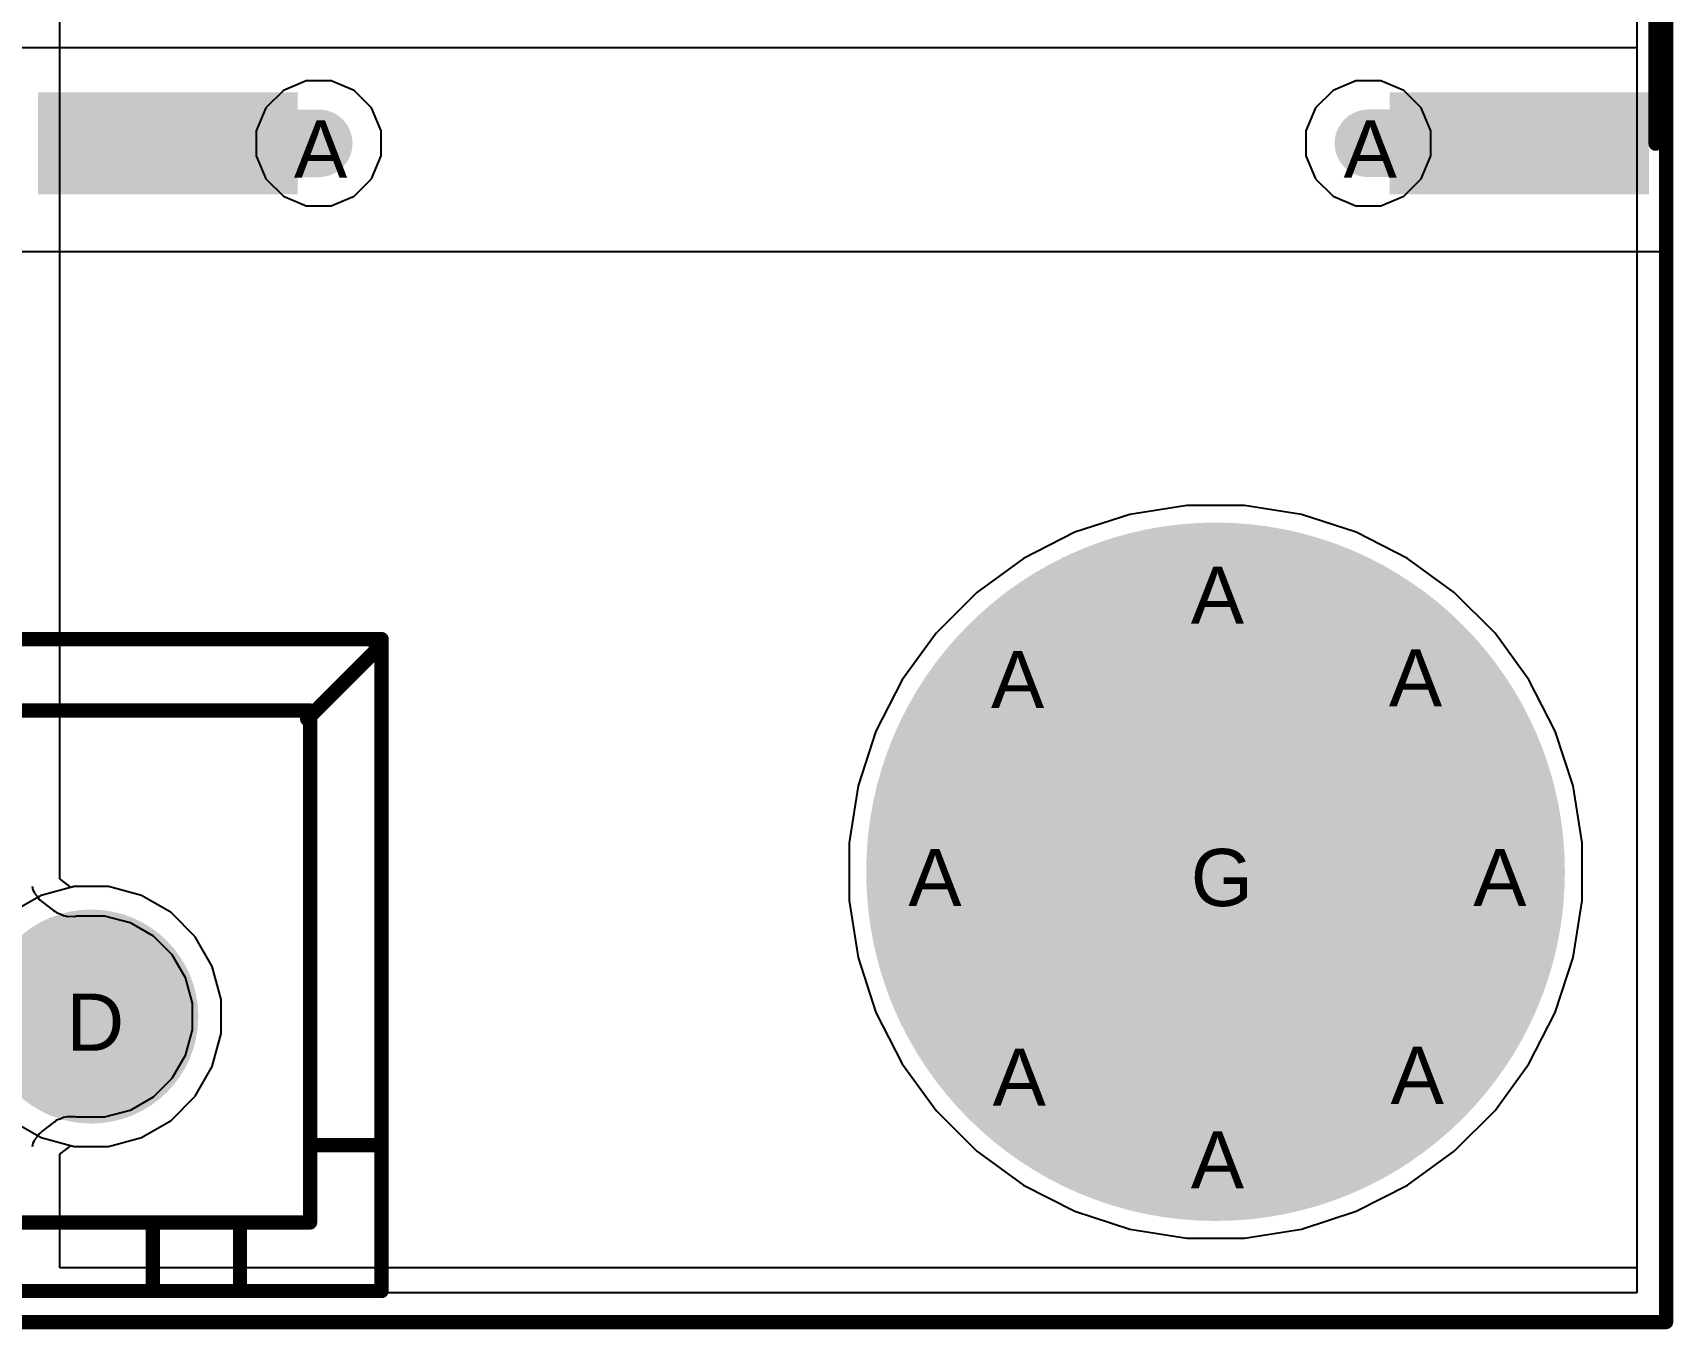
# Model space of a CAD drawing. Header units: inches. Extents: x 0 to 5271, y 0 to 5417.
# Drawn here: x 135.5 to 150.06, y -0.06 to 11.45 of the extents above; entities that cross this region are included whole.
import ezdxf

# ---------------------------------------------------------------- set-up
doc = ezdxf.new("R2010")
doc.units = ezdxf.units.IN
for name, color, linetype in [('Board_Outline', 216, 'Continuous'), ('Bottom Layer', 5, 'Continuous'), ('Bottom Overlay', 54, 'Continuous'), ('Bottom Paste', 16, 'Continuous'), ('Bottom Solder', 6, 'Continuous'), ('Drill Drawing', 1, 'Continuous'), ('L2_GND1', 16, 'Continuous'), ('L3_SIG1', 76, 'Continuous'), ('L4_PWR', 90, 'Continuous'), ('L5_GND2', 156, 'Continuous'), ('L6_SIG2', 130, 'Continuous'), ('L7_GND3', 216, 'Continuous'), ('Multi-Layer', 9, 'Continuous'), ('Pad Holes', 156, 'Continuous'), ('Top Layer', 1, 'Continuous'), ('Top Overlay', 2, 'Continuous'), ('Top Solder', 216, 'Continuous'), ('Via Holes', 16, 'Continuous')]:
    doc.layers.add(name, color=color, linetype=linetype)
doc.styles.add('Arial', font='', dxfattribs={"height": 0.2})
doc.styles.get('Arial').set_extended_font_data('Arial')

# ---------------------------------------------------------------- blocks, each defined once
blk = doc.blocks.new('XH_2A_Y_192')
at = {"layer": 'Bottom Layer'}
h = blk.add_hatch(color=5, dxfattribs=at)
edge = h.paths.add_edge_path()
edge.add_arc((0, 0), 0.9, 0, 360)
h = blk.add_hatch(color=5, dxfattribs=at)
edge = h.paths.add_edge_path()
edge.add_arc((2.502, 0), 0.9, 0, 360)
at = {"layer": 'Bottom Solder'}
h = blk.add_hatch(color=6, dxfattribs=at)
edge = h.paths.add_edge_path()
edge.add_arc((0, 0), 0.951, 0, 360)
h = blk.add_hatch(color=6, dxfattribs=at)
edge = h.paths.add_edge_path()
edge.add_arc((2.502, 0), 0.951, 0, 360)
at = {"layer": 'L2_GND1'}
h = blk.add_hatch(color=16, dxfattribs=at)
edge = h.paths.add_edge_path()
edge.add_arc((0, 0), 0.9, 0, 360)
h = blk.add_hatch(color=16, dxfattribs=at)
edge = h.paths.add_edge_path()
edge.add_arc((2.502, 0), 0.9, 0, 360)
at = {"layer": 'L3_SIG1'}
h = blk.add_hatch(color=76, dxfattribs=at)
edge = h.paths.add_edge_path()
edge.add_arc((0, 0), 0.9, 0, 360)
h = blk.add_hatch(color=76, dxfattribs=at)
edge = h.paths.add_edge_path()
edge.add_arc((2.502, 0), 0.9, 0, 360)
at = {"layer": 'L4_PWR'}
h = blk.add_hatch(color=90, dxfattribs=at)
edge = h.paths.add_edge_path()
edge.add_arc((0, 0), 0.9, 0, 360)
h = blk.add_hatch(color=90, dxfattribs=at)
edge = h.paths.add_edge_path()
edge.add_arc((2.502, 0), 0.9, 0, 360)
at = {"layer": 'L5_GND2'}
h = blk.add_hatch(color=156, dxfattribs=at)
edge = h.paths.add_edge_path()
edge.add_arc((0, 0), 0.9, 0, 360)
h = blk.add_hatch(color=156, dxfattribs=at)
edge = h.paths.add_edge_path()
edge.add_arc((2.502, 0), 0.9, 0, 360)
at = {"layer": 'L6_SIG2'}
h = blk.add_hatch(color=130, dxfattribs=at)
edge = h.paths.add_edge_path()
edge.add_arc((0, 0), 0.9, 0, 360)
h = blk.add_hatch(color=130, dxfattribs=at)
edge = h.paths.add_edge_path()
edge.add_arc((2.502, 0), 0.9, 0, 360)
at = {"layer": 'L7_GND3'}
h = blk.add_hatch(color=216, dxfattribs=at)
edge = h.paths.add_edge_path()
edge.add_arc((0, 0), 0.9, 0, 360)
h = blk.add_hatch(color=216, dxfattribs=at)
edge = h.paths.add_edge_path()
edge.add_arc((2.502, 0), 0.9, 0, 360)
at = {"layer": 'Multi-Layer'}
h = blk.add_hatch(color=9, dxfattribs=at)
edge = h.paths.add_edge_path()
edge.add_arc((0, 0), 0.9, 0, 360)
h = blk.add_hatch(color=9, dxfattribs=at)
edge = h.paths.add_edge_path()
edge.add_arc((2.502, 0), 0.9, 0, 360)
at = {"layer": 'Pad Holes'}
h = blk.add_hatch(color=7, dxfattribs=at)
edge = h.paths.add_edge_path()
edge.add_arc((0, 0), 0.5, 0, 360)
h = blk.add_hatch(color=7, dxfattribs=at)
edge = h.paths.add_edge_path()
edge.add_arc((2.502, 0), 0.5, 0, 360)
at = {"layer": 'Top Layer'}
h = blk.add_hatch(color=1, dxfattribs=at)
edge = h.paths.add_edge_path()
edge.add_arc((0, 0), 0.9, 0, 360)
h = blk.add_hatch(color=1, dxfattribs=at)
edge = h.paths.add_edge_path()
edge.add_arc((2.502, 0), 0.9, 0, 360)
at = {"layer": 'Top Solder'}
h = blk.add_hatch(color=216, dxfattribs=at)
edge = h.paths.add_edge_path()
edge.add_arc((0, 0), 0.951, 0, 360)
h = blk.add_hatch(color=216, dxfattribs=at)
edge = h.paths.add_edge_path()
edge.add_arc((2.502, 0), 0.951, 0, 360)
at = {"layer": 'Top Overlay'}
for points in [[(-2.438, 3.353, 0.127, 0.127, 0), (5.062, 3.353, 0.127, 0.127, 0)], [(-2.438, -2.447, 0.127, 0.127, 0), (-2.438, 3.353, 0.127, 0.127, 0)], [(-2.413, 3.251, 0.127, 0.127, 0), (-2.413, 3.327, 0.127, 0.127, 0)], [(5.029, 3.251, 0.127, 0.127, 0), (5.029, 3.327, 0.127, 0.127, 0)], [(5.08, -2.438, 0.127, 0.127, 0), (5.08, 3.353, 0.127, 0.127, 0)], [(-2.413, 3.251, 0.127, 0.127, 0), (-1.803, 2.642, 0.127, 0.127, 0)], [(4.42, 2.642, 0.127, 0.127, 0), (5.029, 3.251, 0.127, 0.127, 0)], [(-1.829, 2.718, 0.127, 0.127, 0), (4.445, 2.718, 0.127, 0.127, 0)], [(4.445, -1.829, 0.127, 0.127, 0), (4.445, 2.718, 0.127, 0.127, 0)], [(-1.829, 2.692, 0.127, 0.127, 0), (-1.803, 2.692, 0.127, 0.127, 0)], [(-1.829, -1.829, 0.127, 0.127, 0), (-1.829, 2.692, 0.127, 0.127, 0)], [(-2.438, -0.965, 0.127, 0.127, 0), (-1.854, -0.965, 0.127, 0.127, 0)], [(4.47, -1.143, 0.127, 0.127, 0), (5.055, -1.143, 0.127, 0.127, 0)], [(-1.829, -1.829, 0.127, 0.127, 0), (4.445, -1.829, 0.127, 0.127, 0)], [(-1.194, -2.413, 0.127, 0.127, 0), (-1.194, -1.829, 0.127, 0.127, 0)], [(-0.419, -2.426, 0.127, 0.127, 0), (-0.419, -1.841, 0.127, 0.127, 0)], [(3.048, -2.413, 0.127, 0.127, 0), (3.048, -1.829, 0.127, 0.127, 0)], [(3.823, -2.426, 0.127, 0.127, 0), (3.823, -1.841, 0.127, 0.127, 0)], [(-2.42, -2.438, 0.127, 0.127, 0), (5.08, -2.438, 0.127, 0.127, 0)]]:
    blk.add_lwpolyline(points, format="xyseb", dxfattribs=at)
for points in [[(-2.47, 3.353, 0.0635, 0.0635, 1), (-2.407, 3.353, 0.0635, 0.0635, 1)], [(-2.47, 3.353, 0.0635, 0.0635, 1), (-2.407, 3.353, 0.0635, 0.0635, 1)], [(-2.445, 3.327, 0.0635, 0.0635, 1), (-2.381, 3.327, 0.0635, 0.0635, 1)], [(4.997, 3.327, 0.0635, 0.0635, 1), (5.061, 3.327, 0.0635, 0.0635, 1)], [(5.03, 3.353, 0.0635, 0.0635, 1), (5.093, 3.353, 0.0635, 0.0635, 1)], [(5.048, 3.353, 0.0635, 0.0635, 1), (5.112, 3.353, 0.0635, 0.0635, 1)], [(-2.445, 3.251, 0.0635, 0.0635, 1), (-2.381, 3.251, 0.0635, 0.0635, 1)], [(-2.445, 3.251, 0.0635, 0.0635, 1), (-2.381, 3.251, 0.0635, 0.0635, 1)], [(4.997, 3.251, 0.0635, 0.0635, 1), (5.061, 3.251, 0.0635, 0.0635, 1)], [(4.997, 3.251, 0.0635, 0.0635, 1), (5.061, 3.251, 0.0635, 0.0635, 1)], [(-1.861, 2.718, 0.0635, 0.0635, 1), (-1.797, 2.718, 0.0635, 0.0635, 1)], [(4.413, 2.718, 0.0635, 0.0635, 1), (4.477, 2.718, 0.0635, 0.0635, 1)], [(4.413, 2.718, 0.0635, 0.0635, 1), (4.477, 2.718, 0.0635, 0.0635, 1)], [(-1.861, 2.692, 0.0635, 0.0635, 1), (-1.797, 2.692, 0.0635, 0.0635, 1)], [(-1.861, 2.692, 0.0635, 0.0635, 1), (-1.797, 2.692, 0.0635, 0.0635, 1)], [(-1.835, 2.692, 0.0635, 0.0635, 1), (-1.772, 2.692, 0.0635, 0.0635, 1)], [(-1.835, 2.642, 0.0635, 0.0635, 1), (-1.772, 2.642, 0.0635, 0.0635, 1)], [(4.388, 2.642, 0.0635, 0.0635, 1), (4.451, 2.642, 0.0635, 0.0635, 1)], [(-2.47, -0.965, 0.0635, 0.0635, 1), (-2.407, -0.965, 0.0635, 0.0635, 1)], [(-1.886, -0.965, 0.0635, 0.0635, 1), (-1.822, -0.965, 0.0635, 0.0635, 1)], [(4.439, -1.143, 0.0635, 0.0635, 1), (4.502, -1.143, 0.0635, 0.0635, 1)], [(5.023, -1.143, 0.0635, 0.0635, 1), (5.086, -1.143, 0.0635, 0.0635, 1)], [(-1.861, -1.829, 0.0635, 0.0635, 1), (-1.797, -1.829, 0.0635, 0.0635, 1)], [(-1.861, -1.829, 0.0635, 0.0635, 1), (-1.797, -1.829, 0.0635, 0.0635, 1)], [(-1.226, -1.829, 0.0635, 0.0635, 1), (-1.162, -1.829, 0.0635, 0.0635, 1)], [(-0.451, -1.841, 0.0635, 0.0635, 1), (-0.387, -1.841, 0.0635, 0.0635, 1)], [(3.016, -1.829, 0.0635, 0.0635, 1), (3.08, -1.829, 0.0635, 0.0635, 1)], [(3.791, -1.841, 0.0635, 0.0635, 1), (3.854, -1.841, 0.0635, 0.0635, 1)], [(4.413, -1.829, 0.0635, 0.0635, 1), (4.477, -1.829, 0.0635, 0.0635, 1)], [(4.413, -1.829, 0.0635, 0.0635, 1), (4.477, -1.829, 0.0635, 0.0635, 1)], [(-2.47, -2.447, 0.0635, 0.0635, 1), (-2.407, -2.447, 0.0635, 0.0635, 1)], [(-2.452, -2.438, 0.0635, 0.0635, 1), (-2.388, -2.438, 0.0635, 0.0635, 1)], [(-1.226, -2.413, 0.0635, 0.0635, 1), (-1.162, -2.413, 0.0635, 0.0635, 1)], [(-0.451, -2.426, 0.0635, 0.0635, 1), (-0.387, -2.426, 0.0635, 0.0635, 1)], [(3.016, -2.413, 0.0635, 0.0635, 1), (3.08, -2.413, 0.0635, 0.0635, 1)], [(3.791, -2.426, 0.0635, 0.0635, 1), (3.854, -2.426, 0.0635, 0.0635, 1)], [(5.048, -2.438, 0.0635, 0.0635, 1), (5.112, -2.438, 0.0635, 0.0635, 1)], [(5.048, -2.438, 0.0635, 0.0635, 1), (5.112, -2.438, 0.0635, 0.0635, 1)]]:
    blk.add_lwpolyline(points, format="xyseb", close=True, dxfattribs=at)
blk = doc.blocks.new('XKNANO_113_B_294')
at = {"layer": 'Bottom Layer'}
for points in [[(6.15, 7.79), (6.85, 7.79), (6.85, 5.69), (6.15, 5.69)], [(6.15, -4.21), (6.85, -4.21), (6.85, -6.31), (6.15, -6.31)]]:
    blk.add_hatch(color=5, dxfattribs=at).paths.add_polyline_path(points)
at = {"layer": 'Bottom Paste'}
for points in [[(6.15, 7.79), (6.85, 7.79), (6.85, 5.69), (6.15, 5.69)], [(6.15, -4.21), (6.85, -4.21), (6.85, -6.31), (6.15, -6.31)]]:
    blk.add_hatch(color=16, dxfattribs=at).paths.add_polyline_path(points)
at = {"layer": 'Bottom Solder'}
for points in [[(6.048, 7.892), (6.952, 7.892), (6.952, 5.588), (6.048, 5.588)], [(6.048, -4.108), (6.952, -4.108), (6.952, -6.412), (6.048, -6.412)]]:
    blk.add_hatch(color=6, dxfattribs=at).paths.add_polyline_path(points)
at = {"layer": 'Bottom Overlay'}
blk.add_lwpolyline([(6.502, 7.95, 0.127, 0.127, 0), (-6.528, 7.95, 0.127, 0.127, 0)], format="xyseb", dxfattribs=at)
blk.add_lwpolyline([(6.471, 7.95, 0.0635, 0.0635, 1), (6.534, 7.95, 0.0635, 0.0635, 1)], format="xyseb", close=True, dxfattribs=at)

msp = doc.modelspace()

# ---------------------------------------------------------------- hatches: boundary and pattern name
at = {"layer": 'Bottom Layer'}
for points in [[(136.697, 10.771), (136.697, 10.17), (138.037, 10.17), (138.037, 10.771)], [(148.697, 10.171), (148.697, 10.772), (147.357, 10.772), (147.357, 10.171)]]:
    msp.add_hatch(color=5, dxfattribs=at).paths.add_polyline_path(points)
h = msp.add_hatch(color=5, dxfattribs=at)
edge = h.paths.add_edge_path()
edge.add_arc((138.037, 10.471), 0.3, 0, 360)
h = msp.add_hatch(color=5, dxfattribs=at)
edge = h.paths.add_edge_path()
edge.add_arc((147.357, 10.471), 0.3, 0, 360)
h = msp.add_hatch(color=5, dxfattribs=at)
edge = h.paths.add_edge_path()
edge.add_arc((146, 4), 3, 0, 360)
h = msp.add_hatch(color=5, dxfattribs=at)
edge = h.paths.add_edge_path()
edge.add_arc((146, 6.508), 0.3, 0, 360)
h = msp.add_hatch(color=5, dxfattribs=at)
edge = h.paths.add_edge_path()
edge.add_arc((144.226, 5.759), 0.3, 0, 360)
h = msp.add_hatch(color=5, dxfattribs=at)
edge = h.paths.add_edge_path()
edge.add_arc((147.759, 5.774), 0.3, 0, 360)
h = msp.add_hatch(color=5, dxfattribs=at)
edge = h.paths.add_edge_path()
edge.add_arc((143.492, 4), 0.3, 0, 360)
h = msp.add_hatch(color=5, dxfattribs=at)
edge = h.paths.add_edge_path()
edge.add_arc((148.508, 4), 0.3, 0, 360)
h = msp.add_hatch(color=5, dxfattribs=at)
edge = h.paths.add_edge_path()
edge.add_arc((144.241, 2.226), 0.3, 0, 360)
h = msp.add_hatch(color=5, dxfattribs=at)
edge = h.paths.add_edge_path()
edge.add_arc((147.774, 2.241), 0.3, 0, 360)
h = msp.add_hatch(color=5, dxfattribs=at)
edge = h.paths.add_edge_path()
edge.add_arc((146, 1.492), 0.3, 0, 360)
at = {"layer": 'Bottom Solder'}
h = msp.add_hatch(color=6, dxfattribs=at)
edge = h.paths.add_edge_path()
edge.add_arc((146, 4), 3.102, 0, 360)
at = {"layer": 'L2_GND1'}
h = msp.add_hatch(color=16, dxfattribs=at)
edge = h.paths.add_edge_path()
edge.add_arc((138.037, 10.471), 0.3, 0, 360)
h = msp.add_hatch(color=16, dxfattribs=at)
edge = h.paths.add_edge_path()
edge.add_arc((147.357, 10.471), 0.3, 0, 360)
h = msp.add_hatch(color=16, dxfattribs=at)
edge = h.paths.add_edge_path()
edge.add_arc((146, 4), 3, 0, 360)
h = msp.add_hatch(color=16, dxfattribs=at)
edge = h.paths.add_edge_path()
edge.add_arc((146, 6.508), 0.3, 0, 360)
h = msp.add_hatch(color=16, dxfattribs=at)
edge = h.paths.add_edge_path()
edge.add_arc((144.226, 5.759), 0.3, 0, 360)
h = msp.add_hatch(color=16, dxfattribs=at)
edge = h.paths.add_edge_path()
edge.add_arc((147.759, 5.774), 0.3, 0, 360)
h = msp.add_hatch(color=16, dxfattribs=at)
edge = h.paths.add_edge_path()
edge.add_arc((143.492, 4), 0.3, 0, 360)
h = msp.add_hatch(color=16, dxfattribs=at)
edge = h.paths.add_edge_path()
edge.add_arc((148.508, 4), 0.3, 0, 360)
h = msp.add_hatch(color=16, dxfattribs=at)
edge = h.paths.add_edge_path()
edge.add_arc((144.241, 2.226), 0.3, 0, 360)
h = msp.add_hatch(color=16, dxfattribs=at)
edge = h.paths.add_edge_path()
edge.add_arc((147.774, 2.241), 0.3, 0, 360)
h = msp.add_hatch(color=16, dxfattribs=at)
edge = h.paths.add_edge_path()
edge.add_arc((146, 1.492), 0.3, 0, 360)
at = {"layer": 'L3_SIG1'}
h = msp.add_hatch(color=76, dxfattribs=at)
edge = h.paths.add_edge_path()
edge.add_arc((138.037, 10.471), 0.3, 0, 360)
h = msp.add_hatch(color=76, dxfattribs=at)
edge = h.paths.add_edge_path()
edge.add_arc((147.357, 10.471), 0.3, 0, 360)
h = msp.add_hatch(color=76, dxfattribs=at)
edge = h.paths.add_edge_path()
edge.add_arc((146, 4), 3, 0, 360)
h = msp.add_hatch(color=76, dxfattribs=at)
edge = h.paths.add_edge_path()
edge.add_arc((146, 6.508), 0.3, 0, 360)
h = msp.add_hatch(color=76, dxfattribs=at)
edge = h.paths.add_edge_path()
edge.add_arc((144.226, 5.759), 0.3, 0, 360)
h = msp.add_hatch(color=76, dxfattribs=at)
edge = h.paths.add_edge_path()
edge.add_arc((147.759, 5.774), 0.3, 0, 360)
h = msp.add_hatch(color=76, dxfattribs=at)
edge = h.paths.add_edge_path()
edge.add_arc((143.492, 4), 0.3, 0, 360)
h = msp.add_hatch(color=76, dxfattribs=at)
edge = h.paths.add_edge_path()
edge.add_arc((148.508, 4), 0.3, 0, 360)
h = msp.add_hatch(color=76, dxfattribs=at)
edge = h.paths.add_edge_path()
edge.add_arc((144.241, 2.226), 0.3, 0, 360)
h = msp.add_hatch(color=76, dxfattribs=at)
edge = h.paths.add_edge_path()
edge.add_arc((147.774, 2.241), 0.3, 0, 360)
h = msp.add_hatch(color=76, dxfattribs=at)
edge = h.paths.add_edge_path()
edge.add_arc((146, 1.492), 0.3, 0, 360)
at = {"layer": 'L4_PWR'}
h = msp.add_hatch(color=90, dxfattribs=at)
edge = h.paths.add_edge_path()
edge.add_arc((138.037, 10.471), 0.3, 0, 360)
h = msp.add_hatch(color=90, dxfattribs=at)
edge = h.paths.add_edge_path()
edge.add_arc((147.357, 10.471), 0.3, 0, 360)
h = msp.add_hatch(color=90, dxfattribs=at)
edge = h.paths.add_edge_path()
edge.add_arc((146, 4), 3, 0, 360)
h = msp.add_hatch(color=90, dxfattribs=at)
edge = h.paths.add_edge_path()
edge.add_arc((146, 6.508), 0.3, 0, 360)
h = msp.add_hatch(color=90, dxfattribs=at)
edge = h.paths.add_edge_path()
edge.add_arc((144.226, 5.759), 0.3, 0, 360)
h = msp.add_hatch(color=90, dxfattribs=at)
edge = h.paths.add_edge_path()
edge.add_arc((147.759, 5.774), 0.3, 0, 360)
h = msp.add_hatch(color=90, dxfattribs=at)
edge = h.paths.add_edge_path()
edge.add_arc((143.492, 4), 0.3, 0, 360)
h = msp.add_hatch(color=90, dxfattribs=at)
edge = h.paths.add_edge_path()
edge.add_arc((148.508, 4), 0.3, 0, 360)
h = msp.add_hatch(color=90, dxfattribs=at)
edge = h.paths.add_edge_path()
edge.add_arc((144.241, 2.226), 0.3, 0, 360)
h = msp.add_hatch(color=90, dxfattribs=at)
edge = h.paths.add_edge_path()
edge.add_arc((147.774, 2.241), 0.3, 0, 360)
h = msp.add_hatch(color=90, dxfattribs=at)
edge = h.paths.add_edge_path()
edge.add_arc((146, 1.492), 0.3, 0, 360)
at = {"layer": 'L5_GND2'}
h = msp.add_hatch(color=156, dxfattribs=at)
edge = h.paths.add_edge_path()
edge.add_arc((138.037, 10.471), 0.3, 0, 360)
h = msp.add_hatch(color=156, dxfattribs=at)
edge = h.paths.add_edge_path()
edge.add_arc((147.357, 10.471), 0.3, 0, 360)
h = msp.add_hatch(color=156, dxfattribs=at)
edge = h.paths.add_edge_path()
edge.add_arc((146, 4), 3, 0, 360)
h = msp.add_hatch(color=156, dxfattribs=at)
edge = h.paths.add_edge_path()
edge.add_arc((146, 6.508), 0.3, 0, 360)
h = msp.add_hatch(color=156, dxfattribs=at)
edge = h.paths.add_edge_path()
edge.add_arc((144.226, 5.759), 0.3, 0, 360)
h = msp.add_hatch(color=156, dxfattribs=at)
edge = h.paths.add_edge_path()
edge.add_arc((147.759, 5.774), 0.3, 0, 360)
h = msp.add_hatch(color=156, dxfattribs=at)
edge = h.paths.add_edge_path()
edge.add_arc((143.492, 4), 0.3, 0, 360)
h = msp.add_hatch(color=156, dxfattribs=at)
edge = h.paths.add_edge_path()
edge.add_arc((148.508, 4), 0.3, 0, 360)
h = msp.add_hatch(color=156, dxfattribs=at)
edge = h.paths.add_edge_path()
edge.add_arc((144.241, 2.226), 0.3, 0, 360)
h = msp.add_hatch(color=156, dxfattribs=at)
edge = h.paths.add_edge_path()
edge.add_arc((147.774, 2.241), 0.3, 0, 360)
h = msp.add_hatch(color=156, dxfattribs=at)
edge = h.paths.add_edge_path()
edge.add_arc((146, 1.492), 0.3, 0, 360)
at = {"layer": 'L6_SIG2'}
h = msp.add_hatch(color=130, dxfattribs=at)
edge = h.paths.add_edge_path()
edge.add_arc((138.037, 10.471), 0.3, 0, 360)
h = msp.add_hatch(color=130, dxfattribs=at)
edge = h.paths.add_edge_path()
edge.add_arc((147.357, 10.471), 0.3, 0, 360)
h = msp.add_hatch(color=130, dxfattribs=at)
edge = h.paths.add_edge_path()
edge.add_arc((146, 4), 3, 0, 360)
h = msp.add_hatch(color=130, dxfattribs=at)
edge = h.paths.add_edge_path()
edge.add_arc((146, 6.508), 0.3, 0, 360)
h = msp.add_hatch(color=130, dxfattribs=at)
edge = h.paths.add_edge_path()
edge.add_arc((144.226, 5.759), 0.3, 0, 360)
h = msp.add_hatch(color=130, dxfattribs=at)
edge = h.paths.add_edge_path()
edge.add_arc((147.759, 5.774), 0.3, 0, 360)
h = msp.add_hatch(color=130, dxfattribs=at)
edge = h.paths.add_edge_path()
edge.add_arc((143.492, 4), 0.3, 0, 360)
h = msp.add_hatch(color=130, dxfattribs=at)
edge = h.paths.add_edge_path()
edge.add_arc((148.508, 4), 0.3, 0, 360)
h = msp.add_hatch(color=130, dxfattribs=at)
edge = h.paths.add_edge_path()
edge.add_arc((144.241, 2.226), 0.3, 0, 360)
h = msp.add_hatch(color=130, dxfattribs=at)
edge = h.paths.add_edge_path()
edge.add_arc((147.774, 2.241), 0.3, 0, 360)
h = msp.add_hatch(color=130, dxfattribs=at)
edge = h.paths.add_edge_path()
edge.add_arc((146, 1.492), 0.3, 0, 360)
at = {"layer": 'L7_GND3'}
h = msp.add_hatch(color=216, dxfattribs=at)
edge = h.paths.add_edge_path()
edge.add_arc((138.037, 10.471), 0.3, 0, 360)
h = msp.add_hatch(color=216, dxfattribs=at)
edge = h.paths.add_edge_path()
edge.add_arc((147.357, 10.471), 0.3, 0, 360)
h = msp.add_hatch(color=216, dxfattribs=at)
edge = h.paths.add_edge_path()
edge.add_arc((146, 4), 3, 0, 360)
h = msp.add_hatch(color=216, dxfattribs=at)
edge = h.paths.add_edge_path()
edge.add_arc((146, 6.508), 0.3, 0, 360)
h = msp.add_hatch(color=216, dxfattribs=at)
edge = h.paths.add_edge_path()
edge.add_arc((144.226, 5.759), 0.3, 0, 360)
h = msp.add_hatch(color=216, dxfattribs=at)
edge = h.paths.add_edge_path()
edge.add_arc((147.759, 5.774), 0.3, 0, 360)
h = msp.add_hatch(color=216, dxfattribs=at)
edge = h.paths.add_edge_path()
edge.add_arc((143.492, 4), 0.3, 0, 360)
h = msp.add_hatch(color=216, dxfattribs=at)
edge = h.paths.add_edge_path()
edge.add_arc((148.508, 4), 0.3, 0, 360)
h = msp.add_hatch(color=216, dxfattribs=at)
edge = h.paths.add_edge_path()
edge.add_arc((144.241, 2.226), 0.3, 0, 360)
h = msp.add_hatch(color=216, dxfattribs=at)
edge = h.paths.add_edge_path()
edge.add_arc((147.774, 2.241), 0.3, 0, 360)
h = msp.add_hatch(color=216, dxfattribs=at)
edge = h.paths.add_edge_path()
edge.add_arc((146, 1.492), 0.3, 0, 360)
at = {"layer": 'Multi-Layer'}
h = msp.add_hatch(color=9, dxfattribs=at)
edge = h.paths.add_edge_path()
edge.add_arc((146, 4), 3, 0, 360)
at = {"layer": 'Pad Holes'}
h = msp.add_hatch(color=7, dxfattribs=at)
edge = h.paths.add_edge_path()
edge.add_arc((146, 4), 2, 0, 360)
at = {"layer": 'Top Layer'}
h = msp.add_hatch(color=1, dxfattribs=at)
edge = h.paths.add_edge_path()
edge.add_arc((138.037, 10.471), 0.3, 0, 360)
h = msp.add_hatch(color=1, dxfattribs=at)
edge = h.paths.add_edge_path()
edge.add_arc((147.357, 10.471), 0.3, 0, 360)
h = msp.add_hatch(color=1, dxfattribs=at)
edge = h.paths.add_edge_path()
edge.add_arc((146, 4), 3, 0, 360)
h = msp.add_hatch(color=1, dxfattribs=at)
edge = h.paths.add_edge_path()
edge.add_arc((146, 6.508), 0.3, 0, 360)
h = msp.add_hatch(color=1, dxfattribs=at)
edge = h.paths.add_edge_path()
edge.add_arc((144.226, 5.759), 0.3, 0, 360)
h = msp.add_hatch(color=1, dxfattribs=at)
edge = h.paths.add_edge_path()
edge.add_arc((147.759, 5.774), 0.3, 0, 360)
h = msp.add_hatch(color=1, dxfattribs=at)
edge = h.paths.add_edge_path()
edge.add_arc((143.492, 4), 0.3, 0, 360)
h = msp.add_hatch(color=1, dxfattribs=at)
edge = h.paths.add_edge_path()
edge.add_arc((148.508, 4), 0.3, 0, 360)
h = msp.add_hatch(color=1, dxfattribs=at)
edge = h.paths.add_edge_path()
edge.add_arc((144.241, 2.226), 0.3, 0, 360)
h = msp.add_hatch(color=1, dxfattribs=at)
edge = h.paths.add_edge_path()
edge.add_arc((147.774, 2.241), 0.3, 0, 360)
h = msp.add_hatch(color=1, dxfattribs=at)
edge = h.paths.add_edge_path()
edge.add_arc((146, 1.492), 0.3, 0, 360)
at = {"layer": 'Top Solder'}
h = msp.add_hatch(color=216, dxfattribs=at)
edge = h.paths.add_edge_path()
edge.add_arc((146, 4), 3.102, 0, 360)
at = {"layer": 'Via Holes'}
h = msp.add_hatch(color=7, dxfattribs=at)
edge = h.paths.add_edge_path()
edge.add_arc((138.037, 10.471), 0.15, 0, 360)
h = msp.add_hatch(color=7, dxfattribs=at)
edge = h.paths.add_edge_path()
edge.add_arc((147.357, 10.471), 0.15, 0, 360)
h = msp.add_hatch(color=7, dxfattribs=at)
edge = h.paths.add_edge_path()
edge.add_arc((146, 6.508), 0.15, 0, 360)
h = msp.add_hatch(color=7, dxfattribs=at)
edge = h.paths.add_edge_path()
edge.add_arc((144.226, 5.759), 0.15, 0, 360)
h = msp.add_hatch(color=7, dxfattribs=at)
edge = h.paths.add_edge_path()
edge.add_arc((147.759, 5.774), 0.15, 0, 360)
h = msp.add_hatch(color=7, dxfattribs=at)
edge = h.paths.add_edge_path()
edge.add_arc((143.492, 4), 0.15, 0, 360)
h = msp.add_hatch(color=7, dxfattribs=at)
edge = h.paths.add_edge_path()
edge.add_arc((148.508, 4), 0.15, 0, 360)
h = msp.add_hatch(color=7, dxfattribs=at)
edge = h.paths.add_edge_path()
edge.add_arc((144.241, 2.226), 0.15, 0, 360)
h = msp.add_hatch(color=7, dxfattribs=at)
edge = h.paths.add_edge_path()
edge.add_arc((147.774, 2.241), 0.15, 0, 360)
h = msp.add_hatch(color=7, dxfattribs=at)
edge = h.paths.add_edge_path()
edge.add_arc((146, 1.492), 0.15, 0, 360)

# ---------------------------------------------------------------- linework, layer by layer
at = {"layer": 'Board_Outline'}
for points in [[(150, 0, 0.127, 0.127, 0), (150, 110, 0.127, 0.127, 0)], [(0, 0, 0.127, 0.127, 0), (150, 0, 0.127, 0.127, 0)]]:
    msp.add_lwpolyline(points, format="xyseb", dxfattribs=at)
msp.add_lwpolyline([(149.968, 0, 0.0635, 0.0635, 1), (150.032, 0, 0.0635, 0.0635, 1)], format="xyseb", close=True, dxfattribs=at)
msp.add_lwpolyline([(149.968, 0, 0.0635, 0.0635, 1), (150.032, 0, 0.0635, 0.0635, 1)], format="xyseb", close=True, dxfattribs=at)
at = {"layer": 'Bottom Layer'}
for p, q in [((150, 9.511), (150, 38.354)), ((134.544, 9.511), (150, 9.511)), ((134.544, 9.511), (149.741, 9.511)), ((149.741, 9.511), (149.741, 0.259)), ((145.238, 7.174), (144.751, 7.016)), ((145.744, 7.254), (145.238, 7.174)), ((146.256, 7.254), (145.744, 7.254)), ((146.762, 7.174), (146.256, 7.254)), ((147.249, 7.016), (146.762, 7.174)), ((144.751, 7.016), (144.295, 6.783)), ((147.705, 6.783), (147.249, 7.016)), ((144.295, 6.783), (143.88, 6.482)), ((148.12, 6.482), (147.705, 6.783)), ((143.88, 6.482), (143.518, 6.12)), ((148.482, 6.12), (148.12, 6.482)), ((143.518, 6.12), (143.217, 5.705)), ((148.783, 5.705), (148.482, 6.12)), ((143.217, 5.705), (142.984, 5.249)), ((149.016, 5.249), (148.783, 5.705)), ((142.984, 5.249), (142.826, 4.762)), ((149.174, 4.762), (149.016, 5.249)), ((142.826, 4.762), (142.746, 4.256)), ((149.254, 4.256), (149.174, 4.762)), ((142.746, 4.256), (142.746, 3.744)), ((149.254, 3.744), (149.254, 4.256)), ((142.746, 3.744), (142.826, 3.238)), ((149.174, 3.238), (149.254, 3.744)), ((142.826, 3.238), (142.984, 2.751)), ((149.016, 2.751), (149.174, 3.238)), ((142.984, 2.751), (143.217, 2.295)), ((148.783, 2.295), (149.016, 2.751)), ((143.217, 2.295), (143.518, 1.88)), ((148.482, 1.88), (148.783, 2.295)), ((143.518, 1.88), (143.88, 1.518)), ((148.12, 1.518), (148.482, 1.88)), ((143.88, 1.518), (144.295, 1.217)), ((147.705, 1.217), (148.12, 1.518)), ((144.295, 1.217), (144.751, 0.984)), ((147.249, 0.984), (147.705, 1.217)), ((144.751, 0.984), (145.238, 0.826)), ((146.762, 0.826), (147.249, 0.984)), ((145.238, 0.826), (145.744, 0.746)), ((145.744, 0.746), (146.256, 0.746)), ((146.256, 0.746), (146.762, 0.826)), ((149.741, 0.259), (124.459, 0.259))]:
    msp.add_line(p, q, dxfattribs=at)
at = {"layer": 'L2_GND1'}
for p, q in [((149.741, 42.309), (149.741, 0.483)), ((135.738, 3.938), (135.738, 38.405)), ((137.723, 10.941), (137.567, 10.785)), ((137.927, 11.025), (137.723, 10.941)), ((138.147, 11.025), (137.927, 11.025)), ((138.351, 10.941), (138.147, 11.025)), ((138.507, 10.785), (138.351, 10.941)), ((147.043, 10.941), (146.887, 10.785)), ((147.247, 11.025), (147.043, 10.941)), ((147.467, 11.025), (147.247, 11.025)), ((147.671, 10.941), (147.467, 11.025)), ((147.827, 10.785), (147.671, 10.941)), ((137.567, 10.785), (137.483, 10.581)), ((138.591, 10.581), (138.507, 10.785)), ((146.887, 10.785), (146.803, 10.581)), ((147.911, 10.581), (147.827, 10.785)), ((137.483, 10.581), (137.483, 10.361)), ((138.591, 10.361), (138.591, 10.581)), ((146.803, 10.581), (146.803, 10.361)), ((147.911, 10.361), (147.911, 10.581)), ((137.483, 10.361), (137.567, 10.157)), ((138.507, 10.157), (138.591, 10.361)), ((146.803, 10.361), (146.887, 10.157)), ((147.827, 10.157), (147.911, 10.361)), ((137.567, 10.157), (137.723, 10.001)), ((138.351, 10.001), (138.507, 10.157)), ((146.887, 10.157), (147.043, 10.001)), ((147.671, 10.001), (147.827, 10.157)), ((137.723, 10.001), (137.927, 9.917)), ((137.927, 9.917), (138.147, 9.917)), ((138.147, 9.917), (138.351, 10.001)), ((147.043, 10.001), (147.247, 9.917)), ((147.247, 9.917), (147.467, 9.917)), ((147.467, 9.917), (147.671, 10.001)), ((135.838, 3.861), (135.738, 3.938)), ((135.492, 3.873), (135.498, 3.839)), ((135.498, 3.839), (135.508, 3.825)), ((135.508, 3.825), (135.513, 3.809)), ((135.513, 3.809), (135.536, 3.783)), ((135.865, 3.868), (135.838, 3.861)), ((136.169, 3.868), (135.865, 3.868)), ((136.462, 3.79), (136.169, 3.868)), ((136.726, 3.638), (136.462, 3.79)), ((135.536, 3.783), (135.554, 3.755)), ((135.554, 3.755), (135.569, 3.746)), ((135.569, 3.746), (135.58, 3.733)), ((135.58, 3.733), (135.681, 3.656)), ((135.681, 3.656), (135.696, 3.648)), ((135.696, 3.648), (135.709, 3.637)), ((135.709, 3.637), (135.741, 3.626)), ((135.741, 3.626), (135.771, 3.611)), ((135.771, 3.611), (135.788, 3.61)), ((135.788, 3.61), (135.805, 3.604)), ((135.805, 3.604), (135.838, 3.607)), ((135.838, 3.607), (135.872, 3.604)), ((135.872, 3.604), (135.887, 3.609)), ((135.887, 3.609), (136.135, 3.609)), ((136.135, 3.609), (136.362, 3.548)), ((136.362, 3.548), (136.567, 3.43)), ((136.94, 3.423), (136.726, 3.638)), ((136.567, 3.43), (136.733, 3.264)), ((137.092, 3.16), (136.94, 3.423)), ((136.733, 3.264), (136.851, 3.06)), ((136.851, 3.06), (136.912, 2.832)), ((137.171, 2.866), (137.092, 3.16)), ((136.912, 2.832), (136.912, 2.596)), ((137.171, 2.562), (137.171, 2.866)), ((136.912, 2.596), (136.851, 2.369)), ((137.092, 2.269), (137.171, 2.562)), ((136.851, 2.369), (136.733, 2.165)), ((136.94, 2.006), (137.092, 2.269)), ((136.733, 2.165), (136.567, 1.998)), ((136.567, 1.998), (136.362, 1.88)), ((136.726, 1.791), (136.94, 2.006)), ((135.681, 1.773), (135.58, 1.696)), ((135.696, 1.78), (135.681, 1.773)), ((135.709, 1.792), (135.696, 1.78)), ((135.741, 1.803), (135.709, 1.792)), ((135.771, 1.818), (135.741, 1.803)), ((135.788, 1.819), (135.771, 1.818)), ((135.805, 1.824), (135.788, 1.819)), ((135.838, 1.822), (135.805, 1.824)), ((135.872, 1.824), (135.838, 1.822)), ((135.887, 1.819), (135.872, 1.824)), ((136.135, 1.819), (135.887, 1.819)), ((136.362, 1.88), (136.135, 1.819)), ((136.462, 1.639), (136.726, 1.791)), ((135.508, 1.603), (135.498, 1.589)), ((135.513, 1.62), (135.508, 1.603)), ((135.536, 1.645), (135.513, 1.62)), ((135.554, 1.673), (135.536, 1.645)), ((135.569, 1.683), (135.554, 1.673)), ((135.58, 1.696), (135.569, 1.683)), ((136.169, 1.56), (136.462, 1.639)), ((135.498, 1.589), (135.492, 1.556)), ((135.738, 1.49), (135.838, 1.567)), ((135.738, 0.483), (135.738, 1.49)), ((135.838, 1.567), (135.865, 1.56)), ((135.865, 1.56), (136.169, 1.56)), ((149.741, 0.483), (135.738, 0.483))]:
    msp.add_line(p, q, dxfattribs=at)
at = {"layer": 'L3_SIG1'}
for p, q in [((149.741, 109.741), (149.741, 0.259)), ((145.238, 7.174), (144.751, 7.016)), ((145.744, 7.254), (145.238, 7.174)), ((146.256, 7.254), (145.744, 7.254)), ((146.762, 7.174), (146.256, 7.254)), ((147.249, 7.016), (146.762, 7.174)), ((144.751, 7.016), (144.295, 6.783)), ((147.705, 6.783), (147.249, 7.016)), ((144.295, 6.783), (143.88, 6.482)), ((148.12, 6.482), (147.705, 6.783)), ((143.88, 6.482), (143.518, 6.12)), ((148.482, 6.12), (148.12, 6.482)), ((143.518, 6.12), (143.217, 5.705)), ((148.783, 5.705), (148.482, 6.12)), ((143.217, 5.705), (142.984, 5.249)), ((149.016, 5.249), (148.783, 5.705)), ((142.984, 5.249), (142.826, 4.762)), ((149.174, 4.762), (149.016, 5.249)), ((142.826, 4.762), (142.746, 4.256)), ((149.254, 4.256), (149.174, 4.762)), ((142.746, 4.256), (142.746, 3.744)), ((149.254, 3.744), (149.254, 4.256)), ((142.746, 3.744), (142.826, 3.238)), ((149.174, 3.238), (149.254, 3.744)), ((142.826, 3.238), (142.984, 2.751)), ((149.016, 2.751), (149.174, 3.238)), ((142.984, 2.751), (143.217, 2.295)), ((148.783, 2.295), (149.016, 2.751)), ((143.217, 2.295), (143.518, 1.88)), ((148.482, 1.88), (148.783, 2.295)), ((143.518, 1.88), (143.88, 1.518)), ((148.12, 1.518), (148.482, 1.88)), ((143.88, 1.518), (144.295, 1.217)), ((147.705, 1.217), (148.12, 1.518)), ((144.295, 1.217), (144.751, 0.984)), ((147.249, 0.984), (147.705, 1.217)), ((144.751, 0.984), (145.238, 0.826)), ((146.762, 0.826), (147.249, 0.984)), ((145.238, 0.826), (145.744, 0.746)), ((145.744, 0.746), (146.256, 0.746)), ((146.256, 0.746), (146.762, 0.826)), ((149.741, 0.259), (129.705, 0.259))]:
    msp.add_line(p, q, dxfattribs=at)
at = {"layer": 'L4_PWR'}
for p, q in [((129.733, 11.323), (149.741, 11.323)), ((149.741, 11.323), (149.741, 0.259)), ((137.723, 10.941), (137.567, 10.785)), ((137.927, 11.025), (137.723, 10.941)), ((138.147, 11.025), (137.927, 11.025)), ((138.351, 10.941), (138.147, 11.025)), ((138.507, 10.785), (138.351, 10.941)), ((147.043, 10.941), (146.887, 10.785)), ((147.247, 11.025), (147.043, 10.941)), ((147.467, 11.025), (147.247, 11.025)), ((147.671, 10.941), (147.467, 11.025)), ((147.827, 10.785), (147.671, 10.941)), ((137.567, 10.785), (137.483, 10.581)), ((138.591, 10.581), (138.507, 10.785)), ((146.887, 10.785), (146.803, 10.581)), ((147.911, 10.581), (147.827, 10.785)), ((137.483, 10.581), (137.483, 10.361)), ((138.591, 10.361), (138.591, 10.581)), ((146.803, 10.581), (146.803, 10.361)), ((147.911, 10.361), (147.911, 10.581)), ((137.483, 10.361), (137.567, 10.157)), ((138.507, 10.157), (138.591, 10.361)), ((146.803, 10.361), (146.887, 10.157)), ((147.827, 10.157), (147.911, 10.361)), ((137.567, 10.157), (137.723, 10.001)), ((138.351, 10.001), (138.507, 10.157)), ((146.887, 10.157), (147.043, 10.001)), ((147.671, 10.001), (147.827, 10.157)), ((137.723, 10.001), (137.927, 9.917)), ((137.927, 9.917), (138.147, 9.917)), ((138.147, 9.917), (138.351, 10.001)), ((147.043, 10.001), (147.247, 9.917)), ((147.247, 9.917), (147.467, 9.917)), ((147.467, 9.917), (147.671, 10.001)), ((145.238, 7.174), (144.751, 7.016)), ((145.744, 7.254), (145.238, 7.174)), ((146.256, 7.254), (145.744, 7.254)), ((146.762, 7.174), (146.256, 7.254)), ((147.249, 7.016), (146.762, 7.174)), ((144.751, 7.016), (144.295, 6.783)), ((147.705, 6.783), (147.249, 7.016)), ((144.295, 6.783), (143.88, 6.482)), ((148.12, 6.482), (147.705, 6.783)), ((143.88, 6.482), (143.518, 6.12)), ((148.482, 6.12), (148.12, 6.482)), ((143.518, 6.12), (143.217, 5.705)), ((148.783, 5.705), (148.482, 6.12)), ((143.217, 5.705), (142.984, 5.249)), ((149.016, 5.249), (148.783, 5.705)), ((142.984, 5.249), (142.826, 4.762)), ((149.174, 4.762), (149.016, 5.249)), ((142.826, 4.762), (142.746, 4.256)), ((149.254, 4.256), (149.174, 4.762)), ((142.746, 4.256), (142.746, 3.744)), ((149.254, 3.744), (149.254, 4.256)), ((135.572, 3.79), (135.308, 3.638)), ((135.865, 3.868), (135.572, 3.79)), ((136.169, 3.868), (135.865, 3.868)), ((136.462, 3.79), (136.169, 3.868)), ((136.726, 3.638), (136.462, 3.79)), ((142.746, 3.744), (142.826, 3.238)), ((149.174, 3.238), (149.254, 3.744)), ((136.94, 3.423), (136.726, 3.638)), ((137.092, 3.16), (136.94, 3.423)), ((142.826, 3.238), (142.984, 2.751)), ((149.016, 2.751), (149.174, 3.238)), ((137.171, 2.866), (137.092, 3.16)), ((137.171, 2.562), (137.171, 2.866)), ((142.984, 2.751), (143.217, 2.295)), ((148.783, 2.295), (149.016, 2.751)), ((137.092, 2.269), (137.171, 2.562)), ((136.94, 2.006), (137.092, 2.269)), ((143.217, 2.295), (143.518, 1.88)), ((148.482, 1.88), (148.783, 2.295)), ((136.726, 1.791), (136.94, 2.006)), ((135.308, 1.791), (135.572, 1.639)), ((136.462, 1.639), (136.726, 1.791)), ((143.518, 1.88), (143.88, 1.518)), ((148.12, 1.518), (148.482, 1.88)), ((135.572, 1.639), (135.865, 1.56)), ((136.169, 1.56), (136.462, 1.639)), ((135.865, 1.56), (136.169, 1.56)), ((143.88, 1.518), (144.295, 1.217)), ((147.705, 1.217), (148.12, 1.518)), ((144.295, 1.217), (144.751, 0.984)), ((147.249, 0.984), (147.705, 1.217)), ((144.751, 0.984), (145.238, 0.826)), ((146.762, 0.826), (147.249, 0.984)), ((145.238, 0.826), (145.744, 0.746)), ((145.744, 0.746), (146.256, 0.746)), ((146.256, 0.746), (146.762, 0.826)), ((149.741, 0.259), (93.91, 0.259))]:
    msp.add_line(p, q, dxfattribs=at)
at = {"layer": 'L5_GND2'}
for p, q in [((149.741, 109.741), (149.741, 0.259)), ((145.238, 7.174), (144.751, 7.016)), ((145.744, 7.254), (145.238, 7.174)), ((146.256, 7.254), (145.744, 7.254)), ((146.762, 7.174), (146.256, 7.254)), ((147.249, 7.016), (146.762, 7.174)), ((144.751, 7.016), (144.295, 6.783)), ((147.705, 6.783), (147.249, 7.016)), ((144.295, 6.783), (143.88, 6.482)), ((148.12, 6.482), (147.705, 6.783)), ((143.88, 6.482), (143.518, 6.12)), ((148.482, 6.12), (148.12, 6.482)), ((143.518, 6.12), (143.217, 5.705)), ((148.783, 5.705), (148.482, 6.12)), ((143.217, 5.705), (142.984, 5.249)), ((149.016, 5.249), (148.783, 5.705)), ((142.984, 5.249), (142.826, 4.762)), ((149.174, 4.762), (149.016, 5.249)), ((142.826, 4.762), (142.746, 4.256)), ((149.254, 4.256), (149.174, 4.762)), ((142.746, 4.256), (142.746, 3.744)), ((149.254, 3.744), (149.254, 4.256)), ((142.746, 3.744), (142.826, 3.238)), ((149.174, 3.238), (149.254, 3.744)), ((142.826, 3.238), (142.984, 2.751)), ((149.016, 2.751), (149.174, 3.238)), ((142.984, 2.751), (143.217, 2.295)), ((148.783, 2.295), (149.016, 2.751)), ((143.217, 2.295), (143.518, 1.88)), ((148.482, 1.88), (148.783, 2.295)), ((143.518, 1.88), (143.88, 1.518)), ((148.12, 1.518), (148.482, 1.88)), ((143.88, 1.518), (144.295, 1.217)), ((147.705, 1.217), (148.12, 1.518)), ((144.295, 1.217), (144.751, 0.984)), ((147.249, 0.984), (147.705, 1.217)), ((144.751, 0.984), (145.238, 0.826)), ((146.762, 0.826), (147.249, 0.984)), ((145.238, 0.826), (145.744, 0.746)), ((145.744, 0.746), (146.256, 0.746)), ((146.256, 0.746), (146.762, 0.826)), ((149.741, 0.259), (93.91, 0.259))]:
    msp.add_line(p, q, dxfattribs=at)
at = {"layer": 'L6_SIG2'}
for p, q in [((149.741, 109.741), (149.741, 0.259)), ((145.238, 7.174), (144.751, 7.016)), ((145.744, 7.254), (145.238, 7.174)), ((146.256, 7.254), (145.744, 7.254)), ((146.762, 7.174), (146.256, 7.254)), ((147.249, 7.016), (146.762, 7.174)), ((144.751, 7.016), (144.295, 6.783)), ((147.705, 6.783), (147.249, 7.016)), ((144.295, 6.783), (143.88, 6.482)), ((148.12, 6.482), (147.705, 6.783)), ((143.88, 6.482), (143.518, 6.12)), ((148.482, 6.12), (148.12, 6.482)), ((143.518, 6.12), (143.217, 5.705)), ((148.783, 5.705), (148.482, 6.12)), ((143.217, 5.705), (142.984, 5.249)), ((149.016, 5.249), (148.783, 5.705)), ((142.984, 5.249), (142.826, 4.762)), ((149.174, 4.762), (149.016, 5.249)), ((142.826, 4.762), (142.746, 4.256)), ((149.254, 4.256), (149.174, 4.762)), ((142.746, 4.256), (142.746, 3.744)), ((149.254, 3.744), (149.254, 4.256)), ((142.746, 3.744), (142.826, 3.238)), ((149.174, 3.238), (149.254, 3.744)), ((142.826, 3.238), (142.984, 2.751)), ((149.016, 2.751), (149.174, 3.238)), ((142.984, 2.751), (143.217, 2.295)), ((148.783, 2.295), (149.016, 2.751)), ((143.217, 2.295), (143.518, 1.88)), ((148.482, 1.88), (148.783, 2.295)), ((143.518, 1.88), (143.88, 1.518)), ((148.12, 1.518), (148.482, 1.88)), ((143.88, 1.518), (144.295, 1.217)), ((147.705, 1.217), (148.12, 1.518)), ((144.295, 1.217), (144.751, 0.984)), ((147.249, 0.984), (147.705, 1.217)), ((144.751, 0.984), (145.238, 0.826)), ((146.762, 0.826), (147.249, 0.984)), ((145.238, 0.826), (145.744, 0.746)), ((145.744, 0.746), (146.256, 0.746)), ((146.256, 0.746), (146.762, 0.826)), ((149.741, 0.259), (129.815, 0.259))]:
    msp.add_line(p, q, dxfattribs=at)
at = {"layer": 'L7_GND3'}
for p, q in [((149.741, 109.741), (149.741, 0.259)), ((145.238, 7.174), (144.751, 7.016)), ((145.744, 7.254), (145.238, 7.174)), ((146.256, 7.254), (145.744, 7.254)), ((146.762, 7.174), (146.256, 7.254)), ((147.249, 7.016), (146.762, 7.174)), ((144.751, 7.016), (144.295, 6.783)), ((147.705, 6.783), (147.249, 7.016)), ((144.295, 6.783), (143.88, 6.482)), ((148.12, 6.482), (147.705, 6.783)), ((143.88, 6.482), (143.518, 6.12)), ((148.482, 6.12), (148.12, 6.482)), ((143.518, 6.12), (143.217, 5.705)), ((148.783, 5.705), (148.482, 6.12)), ((143.217, 5.705), (142.984, 5.249)), ((149.016, 5.249), (148.783, 5.705)), ((142.984, 5.249), (142.826, 4.762)), ((149.174, 4.762), (149.016, 5.249)), ((142.826, 4.762), (142.746, 4.256)), ((149.254, 4.256), (149.174, 4.762)), ((142.746, 4.256), (142.746, 3.744)), ((149.254, 3.744), (149.254, 4.256)), ((142.746, 3.744), (142.826, 3.238)), ((149.174, 3.238), (149.254, 3.744)), ((142.826, 3.238), (142.984, 2.751)), ((149.016, 2.751), (149.174, 3.238)), ((142.984, 2.751), (143.217, 2.295)), ((148.783, 2.295), (149.016, 2.751)), ((143.217, 2.295), (143.518, 1.88)), ((148.482, 1.88), (148.783, 2.295)), ((143.518, 1.88), (143.88, 1.518)), ((148.12, 1.518), (148.482, 1.88)), ((143.88, 1.518), (144.295, 1.217)), ((147.705, 1.217), (148.12, 1.518)), ((144.295, 1.217), (144.751, 0.984)), ((147.249, 0.984), (147.705, 1.217)), ((144.751, 0.984), (145.238, 0.826)), ((146.762, 0.826), (147.249, 0.984)), ((145.238, 0.826), (145.744, 0.746)), ((145.744, 0.746), (146.256, 0.746)), ((146.256, 0.746), (146.762, 0.826)), ((149.741, 0.259), (93.91, 0.259))]:
    msp.add_line(p, q, dxfattribs=at)
at = {"layer": 'Top Layer'}
for p, q in [((149.741, 109.741), (149.741, 0.259)), ((145.238, 7.174), (144.751, 7.016)), ((145.744, 7.254), (145.238, 7.174)), ((146.256, 7.254), (145.744, 7.254)), ((146.762, 7.174), (146.256, 7.254)), ((147.249, 7.016), (146.762, 7.174)), ((144.751, 7.016), (144.295, 6.783)), ((147.705, 6.783), (147.249, 7.016)), ((144.295, 6.783), (143.88, 6.482)), ((148.12, 6.482), (147.705, 6.783)), ((143.88, 6.482), (143.518, 6.12)), ((148.482, 6.12), (148.12, 6.482)), ((143.518, 6.12), (143.217, 5.705)), ((148.783, 5.705), (148.482, 6.12)), ((143.217, 5.705), (142.984, 5.249)), ((149.016, 5.249), (148.783, 5.705)), ((142.984, 5.249), (142.826, 4.762)), ((149.174, 4.762), (149.016, 5.249)), ((142.826, 4.762), (142.746, 4.256)), ((149.254, 4.256), (149.174, 4.762)), ((142.746, 4.256), (142.746, 3.744)), ((149.254, 3.744), (149.254, 4.256)), ((142.746, 3.744), (142.826, 3.238)), ((149.174, 3.238), (149.254, 3.744)), ((142.826, 3.238), (142.984, 2.751)), ((149.016, 2.751), (149.174, 3.238)), ((142.984, 2.751), (143.217, 2.295)), ((148.783, 2.295), (149.016, 2.751)), ((143.217, 2.295), (143.518, 1.88)), ((148.482, 1.88), (148.783, 2.295)), ((143.518, 1.88), (143.88, 1.518)), ((148.12, 1.518), (148.482, 1.88)), ((143.88, 1.518), (144.295, 1.217)), ((147.705, 1.217), (148.12, 1.518)), ((144.295, 1.217), (144.751, 0.984)), ((147.249, 0.984), (147.705, 1.217)), ((144.751, 0.984), (145.238, 0.826)), ((146.762, 0.826), (147.249, 0.984)), ((145.238, 0.826), (145.744, 0.746)), ((145.744, 0.746), (146.256, 0.746)), ((146.256, 0.746), (146.762, 0.826)), ((149.741, 0.259), (124.601, 0.259))]:
    msp.add_line(p, q, dxfattribs=at)

# ---------------------------------------------------------------- block references
at = {"rotation": 270}
msp.add_blockref('XKNANO_113_B_294', (141.957, 16.971), dxfattribs=at)
msp.add_blockref('XH_2A_Y_192', (133.515, 2.714))

# ---------------------------------------------------------------- texts
at = {"layer": 'Drill Drawing', "style": 'Arial'}
for s, p in [('A', (137.817, 10.166)), ('A', (147.137, 10.166)), ('A', (145.78, 6.203)), ('A', (147.539, 5.469)), ('A', (144.006, 5.454)), ('A', (143.272, 3.695)), ('G', (145.78, 3.695)), ('A', (148.288, 3.695)), ('D', (135.797, 2.41)), ('A', (144.021, 1.922)), ('A', (147.554, 1.937)), ('A', (145.78, 1.187))]:
    msp.add_text(s, height=0.508, dxfattribs=at).set_placement(p)

doc.saveas('drawing.dxf')
